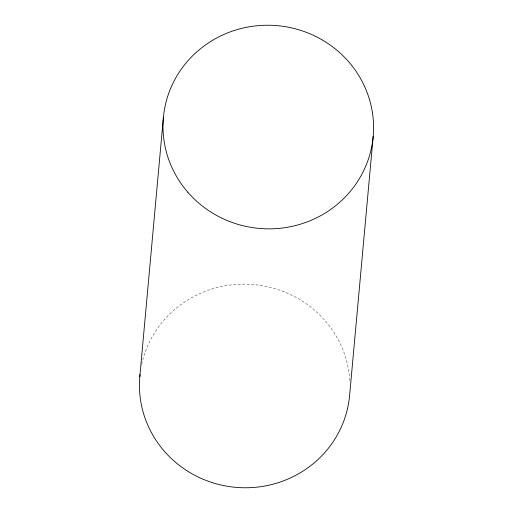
<?xml version="1.0" encoding="UTF-8"?>
<svg xmlns="http://www.w3.org/2000/svg" width="513" height="513" viewBox="0 0 513 513"><rect width="100%" height="100%" fill="white"/><g stroke="black" fill="none" stroke-linecap="round" stroke-linejoin="round"><path stroke-width="0.38" stroke-dasharray="2.56 1.92" d="M141.684 364.377A105.319 101.779 5.2 0 1 253.172 284.529A105.319 101.779 5.2 0 1 349.898 381.832"/><path stroke-width="0.77" d="M139.799 376.766L163.365 117.849M373.201 136.234L349.635 395.151A105.319 101.779 5.2 0 1 234.659 487.241A105.319 101.779 5.2 0 1 140.03 374.445M187.829 192.24A105.319 101.779 5.2 0 0 367.334 162.166A105.319 101.779 5.2 0 0 249.684 26.727A105.319 101.779 5.2 0 0 187.829 192.24"/></g></svg>
